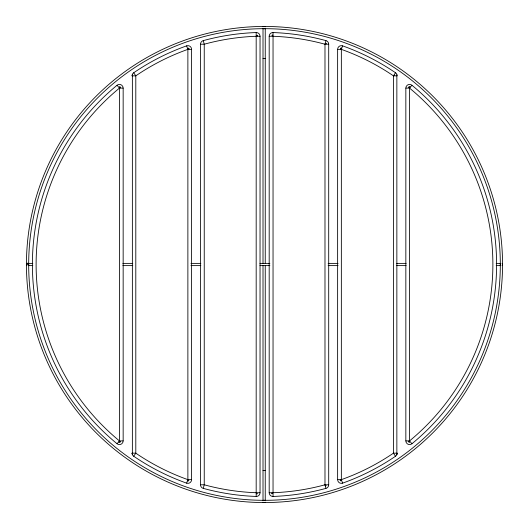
<?xml version="1.0" encoding="UTF-8"?>
<svg xmlns="http://www.w3.org/2000/svg" width="529" height="529" viewBox="0 0 529 529"><rect width="100%" height="100%" fill="white"/><g stroke="black" fill="none" stroke-linecap="round" stroke-linejoin="round"><path stroke-width="0.79" d="M203.262 488.373A232.099 232.099 0 0 0 256.181 496.447L256.181 32.553A232.099 232.099 0 0 0 203.262 40.627A3.716 3.716 0 0 0 200.524 44.218L200.524 484.789A3.716 3.716 0 0 0 203.262 488.373L204.24 484.789L204.24 44.218L203.262 40.627M325.963 40.627L324.985 44.218L324.985 484.789L325.963 488.373A3.716 3.716 0 0 0 328.701 484.789L328.701 44.218A3.716 3.716 0 0 0 325.963 40.627A232.099 232.099 0 0 0 273.043 32.553L273.043 496.447A232.099 232.099 0 0 0 325.963 488.373M396.856 454.477L396.856 74.834M132.369 454.477L132.369 74.834M396.856 454.173L397.14 453.168L393.424 453.168A228.376 228.376 0 0 1 341.35 479.644L340.035 480.187M188.886 480.649L187.874 479.644A228.376 228.376 0 0 1 135.801 453.168L132.085 453.168A3.716 3.716 0 0 0 133.705 456.236A232.099 232.099 0 0 0 186.631 483.149L187.874 479.644L191.597 479.644L191.597 49.362A3.716 3.716 0 0 0 186.631 45.858A232.099 232.099 0 0 0 133.705 72.764A3.716 3.716 0 0 0 132.085 75.839L135.801 75.839A228.376 228.376 0 0 1 187.874 49.362L189.19 48.813M396.856 453.71L397.14 453.168A3.716 3.716 0 0 1 395.52 456.236A232.099 232.099 0 0 1 342.594 483.149A3.716 3.716 0 0 1 337.628 479.644L337.628 49.362L341.35 49.362L342.594 45.858A232.099 232.099 0 0 1 395.52 72.764A3.716 3.716 0 0 1 397.14 75.839L393.424 75.839A228.376 228.376 0 0 0 341.35 49.362L340.339 48.357M118.959 442.231L119.435 440.895A228.376 228.376 0 0 1 119.435 88.112L119.984 86.796M410.041 86.769L409.558 88.112A228.376 228.376 0 0 1 409.558 440.895L409.016 442.204M187.874 481.066L187.874 49.362L188.423 48.046M340.802 480.96L341.35 479.644L341.35 47.934M132.085 75.839L132.369 75.29M133.705 456.236L135.801 453.168L135.801 75.839L133.705 72.764M395.52 72.764L393.424 75.839L393.424 453.168L395.52 456.236M117.074 443.765L119.435 440.895L123.158 440.895L123.158 88.112A3.716 3.716 0 0 0 117.074 85.235A232.099 232.099 0 0 0 117.074 443.765A3.716 3.716 0 0 0 123.158 440.895M411.919 85.235L409.558 88.112L405.842 88.112L405.842 440.895A3.716 3.716 0 0 0 411.919 443.765A232.099 232.099 0 0 0 411.919 85.235A3.716 3.716 0 0 0 405.842 88.112M120.447 87.106L119.435 88.112L117.074 85.235M186.631 45.858L187.874 49.362L188.886 48.357M257.325 35.264L256.314 36.27A228.376 228.376 0 0 0 204.24 44.218L200.524 44.218M271.906 493.742L272.911 492.73A228.376 228.376 0 0 0 324.985 484.789L328.701 484.789M340.339 480.649L341.35 479.644L342.594 483.149M408.553 441.9L409.558 440.895L411.919 443.765M326.115 43.352L324.985 44.218A228.376 228.376 0 0 0 272.911 36.27L269.188 36.27L269.188 492.73A3.716 3.716 0 0 0 273.043 496.447M394.674 75.158L393.424 75.839L394.799 75.488M120.751 87.563L119.435 88.112L123.158 88.112M257.63 35.727L256.314 36.27L260.037 36.27L260.037 492.73A3.716 3.716 0 0 1 256.181 496.447M271.595 493.279L272.911 492.73L269.188 492.73M408.243 441.437L409.558 440.895L405.842 440.895M326.333 43.762L324.985 44.218L328.701 44.218M263.012 28.685L265.247 28.685M187.874 49.362L191.597 49.362M263.012 58.441L265.247 58.441M32.818 263.382L26.45 263.382L26.45 265.618L26.906 265.618M122.86 263.382L132.772 263.382M190.936 263.382L200.855 263.382M259.957 263.382L269.869 263.382M328.145 263.382L338.064 263.382M396.75 263.382L406.14 263.382M496.189 263.382L500.745 263.382M502.094 263.382L502.55 263.382L502.55 265.618L502.094 265.618M28.262 265.618L32.818 265.618M122.86 265.618L132.772 265.618M190.936 265.618L200.855 265.618M259.957 265.618L269.869 265.618M328.145 265.618L338.064 265.618M396.75 265.618L406.14 265.618M496.189 265.618L500.745 265.618M263.012 470.559L265.247 470.559M337.628 479.644L341.35 479.644M200.524 484.789L204.24 484.789A228.376 228.376 0 0 0 256.314 492.73L260.037 492.73M263.012 500.315L265.247 500.315M326.115 485.648L324.985 484.789L325.778 485.966M408.553 87.106L409.558 88.112L409.016 86.796M271.906 35.264L272.911 36.27L272.362 34.954M257.325 493.742L256.314 492.73L256.863 494.046M120.447 441.9L119.435 440.895L119.984 442.204M132.369 453.71L132.085 453.168L132.369 454.173M340.802 48.046L341.35 49.362M187.874 479.644L188.423 480.96M500.322 263.382L500.322 265.618M409.558 86.69L409.558 442.317M265.247 26.562L263.012 26.562M265.247 28.209L265.247 263.382M265.247 265.618L265.247 500.784M265.247 502.438L263.012 502.438M263.012 28.209L263.012 263.382M263.012 265.618L263.012 500.784M119.435 86.69L119.435 442.317M28.685 263.382L28.685 265.618M191.597 479.644A3.716 3.716 0 0 1 186.631 483.149M269.188 36.27A3.716 3.716 0 0 1 273.043 32.553M337.628 49.362A3.716 3.716 0 0 1 342.594 45.858M256.181 32.553A3.716 3.716 0 0 1 260.037 36.27M28.678 264.5L26.45 264.5A238.05 238.05 0 0 0 383.161 470.863A238.05 238.05 0 0 0 384.239 58.759A238.05 238.05 0 0 0 26.45 263.257L28.685 263.263A235.815 235.815 0 0 1 383.122 60.69A235.815 235.815 0 0 1 382.05 468.932A235.815 235.815 0 0 1 28.678 264.5"/></g></svg>
